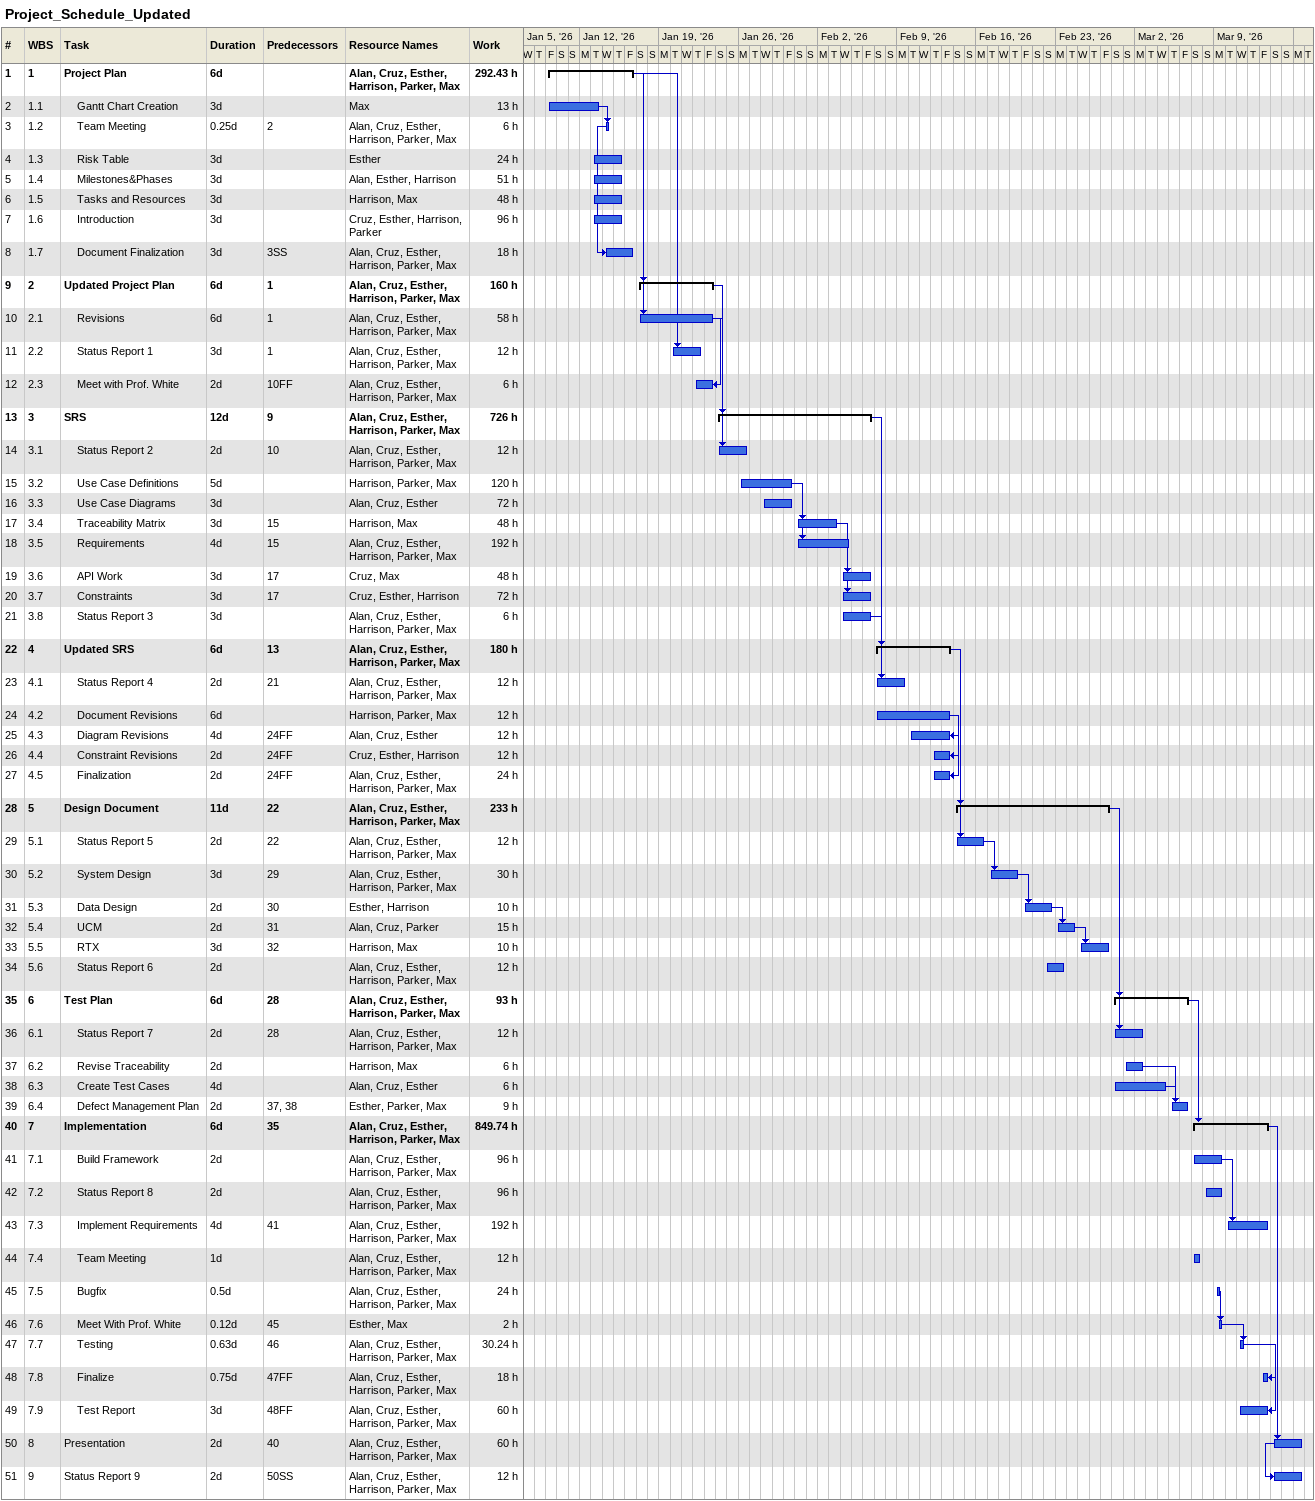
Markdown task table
Project_Schedule_Updated

| ID | WBS | Task | Duration | Start | Finish | Predecessors | Resources | Work (h) |
|---|---|---|---|---|---|---|---|---|
| 1 | 1 | **Project Plan** | 6d | 2026-01-09 | 2026-01-16 |  | Alan, Cruz, Esther, Harrison, Parker, Max | 292.43 |
| 2 | 1.1 | Gantt Chart Creation | 3d | 2026-01-09 | 2026-01-13 |  | Max | 13 |
| 3 | 1.2 | Team Meeting | 0.25d | 2026-01-14 | 2026-01-14 | 2 | Alan, Cruz, Esther, Harrison, Parker, Max | 6 |
| 4 | 1.3 | Risk Table | 3d | 2026-01-13 | 2026-01-15 |  | Esther | 24 |
| 5 | 1.4 | Milestones&Phases | 3d | 2026-01-13 | 2026-01-15 |  | Alan, Esther, Harrison | 51 |
| 6 | 1.5 | Tasks and Resources | 3d | 2026-01-13 | 2026-01-15 |  | Harrison, Max | 48 |
| 7 | 1.6 | Introduction | 3d | 2026-01-13 | 2026-01-15 |  | Cruz, Esther, Harrison, Parker | 96 |
| 8 | 1.7 | Document Finalization | 3d | 2026-01-14 | 2026-01-16 | 3SS | Alan, Cruz, Esther, Harrison, Parker, Max | 18 |
| 9 | 2 | **Updated Project Plan** | 6d | 2026-01-17 | 2026-01-23 | 1 | Alan, Cruz, Esther, Harrison, Parker, Max | 160 |
| 10 | 2.1 | Revisions | 6d | 2026-01-17 | 2026-01-23 | 1 | Alan, Cruz, Esther, Harrison, Parker, Max | 58 |
| 11 | 2.2 | Status Report 1 | 3d | 2026-01-20 | 2026-01-22 | 1 | Alan, Cruz, Esther, Harrison, Parker, Max | 12 |
| 12 | 2.3 | Meet with Prof. White | 2d | 2026-01-22 | 2026-01-23 | 10FF | Alan, Cruz, Esther, Harrison, Parker, Max | 6 |
| 13 | 3 | **SRS** | 12d | 2026-01-24 | 2026-02-06 | 9 | Alan, Cruz, Esther, Harrison, Parker, Max | 726 |
| 14 | 3.1 | Status Report 2 | 2d | 2026-01-24 | 2026-01-26 | 10 | Alan, Cruz, Esther, Harrison, Parker, Max | 12 |
| 15 | 3.2 | Use Case Definitions | 5d | 2026-01-26 | 2026-01-30 |  | Harrison, Parker, Max | 120 |
| 16 | 3.3 | Use Case Diagrams | 3d | 2026-01-28 | 2026-01-30 |  | Alan, Cruz, Esther | 72 |
| 17 | 3.4 | Traceability Matrix | 3d | 2026-01-31 | 2026-02-03 | 15 | Harrison, Max | 48 |
| 18 | 3.5 | Requirements | 4d | 2026-01-31 | 2026-02-04 | 15 | Alan, Cruz, Esther, Harrison, Parker, Max | 192 |
| 19 | 3.6 | API Work | 3d | 2026-02-04 | 2026-02-06 | 17 | Cruz, Max | 48 |
| 20 | 3.7 | Constraints | 3d | 2026-02-04 | 2026-02-06 | 17 | Cruz, Esther, Harrison | 72 |
| 21 | 3.8 | Status Report 3 | 3d | 2026-02-04 | 2026-02-06 |  | Alan, Cruz, Esther, Harrison, Parker, Max | 6 |
| 22 | 4 | **Updated SRS** | 6d | 2026-02-07 | 2026-02-13 | 13 | Alan, Cruz, Esther, Harrison, Parker, Max | 180 |
| 23 | 4.1 | Status Report 4 | 2d | 2026-02-07 | 2026-02-09 | 21 | Alan, Cruz, Esther, Harrison, Parker, Max | 12 |
| 24 | 4.2 | Document Revisions | 6d | 2026-02-07 | 2026-02-13 |  | Harrison, Parker, Max | 12 |
| 25 | 4.3 | Diagram Revisions | 4d | 2026-02-10 | 2026-02-13 | 24FF | Alan, Cruz, Esther | 12 |
| 26 | 4.4 | Constraint Revisions | 2d | 2026-02-12 | 2026-02-13 | 24FF | Cruz, Esther, Harrison | 12 |
| 27 | 4.5 | Finalization | 2d | 2026-02-12 | 2026-02-13 | 24FF | Alan, Cruz, Esther, Harrison, Parker, Max | 24 |
| 28 | 5 | **Design Document** | 11d | 2026-02-14 | 2026-02-27 | 22 | Alan, Cruz, Esther, Harrison, Parker, Max | 233 |
| 29 | 5.1 | Status Report 5 | 2d | 2026-02-14 | 2026-02-16 | 22 | Alan, Cruz, Esther, Harrison, Parker, Max | 12 |
| 30 | 5.2 | System Design | 3d | 2026-02-17 | 2026-02-19 | 29 | Alan, Cruz, Esther, Harrison, Parker, Max | 30 |
| 31 | 5.3 | Data Design | 2d | 2026-02-20 | 2026-02-22 | 30 | Esther, Harrison | 10 |
| 32 | 5.4 | UCM | 2d | 2026-02-23 | 2026-02-24 | 31 | Alan, Cruz, Parker | 15 |
| 33 | 5.5 | RTX | 3d | 2026-02-25 | 2026-02-27 | 32 | Harrison, Max | 10 |
| 34 | 5.6 | Status Report 6 | 2d | 2026-02-22 | 2026-02-23 |  | Alan, Cruz, Esther, Harrison, Parker, Max | 12 |
| 35 | 6 | **Test Plan** | 6d | 2026-02-28 | 2026-03-06 | 28 | Alan, Cruz, Esther, Harrison, Parker, Max | 93 |
| 36 | 6.1 | Status Report 7 | 2d | 2026-02-28 | 2026-03-02 | 28 | Alan, Cruz, Esther, Harrison, Parker, Max | 12 |
| 37 | 6.2 | Revise Traceability | 2d | 2026-03-01 | 2026-03-02 |  | Harrison, Max | 6 |
| 38 | 6.3 | Create Test Cases | 4d | 2026-02-28 | 2026-03-04 |  | Alan, Cruz, Esther | 6 |
| 39 | 6.4 | Defect Management Plan | 2d | 2026-03-05 | 2026-03-06 | 37, 38 | Esther, Parker, Max | 9 |
| 40 | 7 | **Implementation** | 6d | 2026-03-07 | 2026-03-13 | 35 | Alan, Cruz, Esther, Harrison, Parker, Max | 849.74 |
| 41 | 7.1 | Build Framework | 2d | 2026-03-07 | 2026-03-09 |  | Alan, Cruz, Esther, Harrison, Parker, Max | 96 |
| 42 | 7.2 | Status Report 8 | 2d | 2026-03-08 | 2026-03-09 |  | Alan, Cruz, Esther, Harrison, Parker, Max | 96 |
| 43 | 7.3 | Implement Requirements | 4d | 2026-03-10 | 2026-03-13 | 41 | Alan, Cruz, Esther, Harrison, Parker, Max | 192 |
| 44 | 7.4 | Team Meeting | 1d | 2026-03-07 | 2026-03-07 |  | Alan, Cruz, Esther, Harrison, Parker, Max | 12 |
| 45 | 7.5 | Bugfix | 0.5d | 2026-03-09 | 2026-03-09 |  | Alan, Cruz, Esther, Harrison, Parker, Max | 24 |
| 46 | 7.6 | Meet With Prof. White | 0.12d | 2026-03-09 | 2026-03-09 | 45 | Esther, Max | 2 |
| 47 | 7.7 | Testing | 0.63d | 2026-03-11 | 2026-03-11 | 46 | Alan, Cruz, Esther, Harrison, Parker, Max | 30.24 |
| 48 | 7.8 | Finalize | 0.75d | 2026-03-13 | 2026-03-13 | 47FF | Alan, Cruz, Esther, Harrison, Parker, Max | 18 |
| 49 | 7.9 | Test Report | 3d | 2026-03-11 | 2026-03-13 | 48FF | Alan, Cruz, Esther, Harrison, Parker, Max | 60 |
| 50 | 8 | Presentation | 2d | 2026-03-14 | 2026-03-16 | 40 | Alan, Cruz, Esther, Harrison, Parker, Max | 60 |
| 51 | 9 | Status Report 9 | 2d | 2026-03-14 | 2026-03-16 | 50SS | Alan, Cruz, Esther, Harrison, Parker, Max | 12 |
